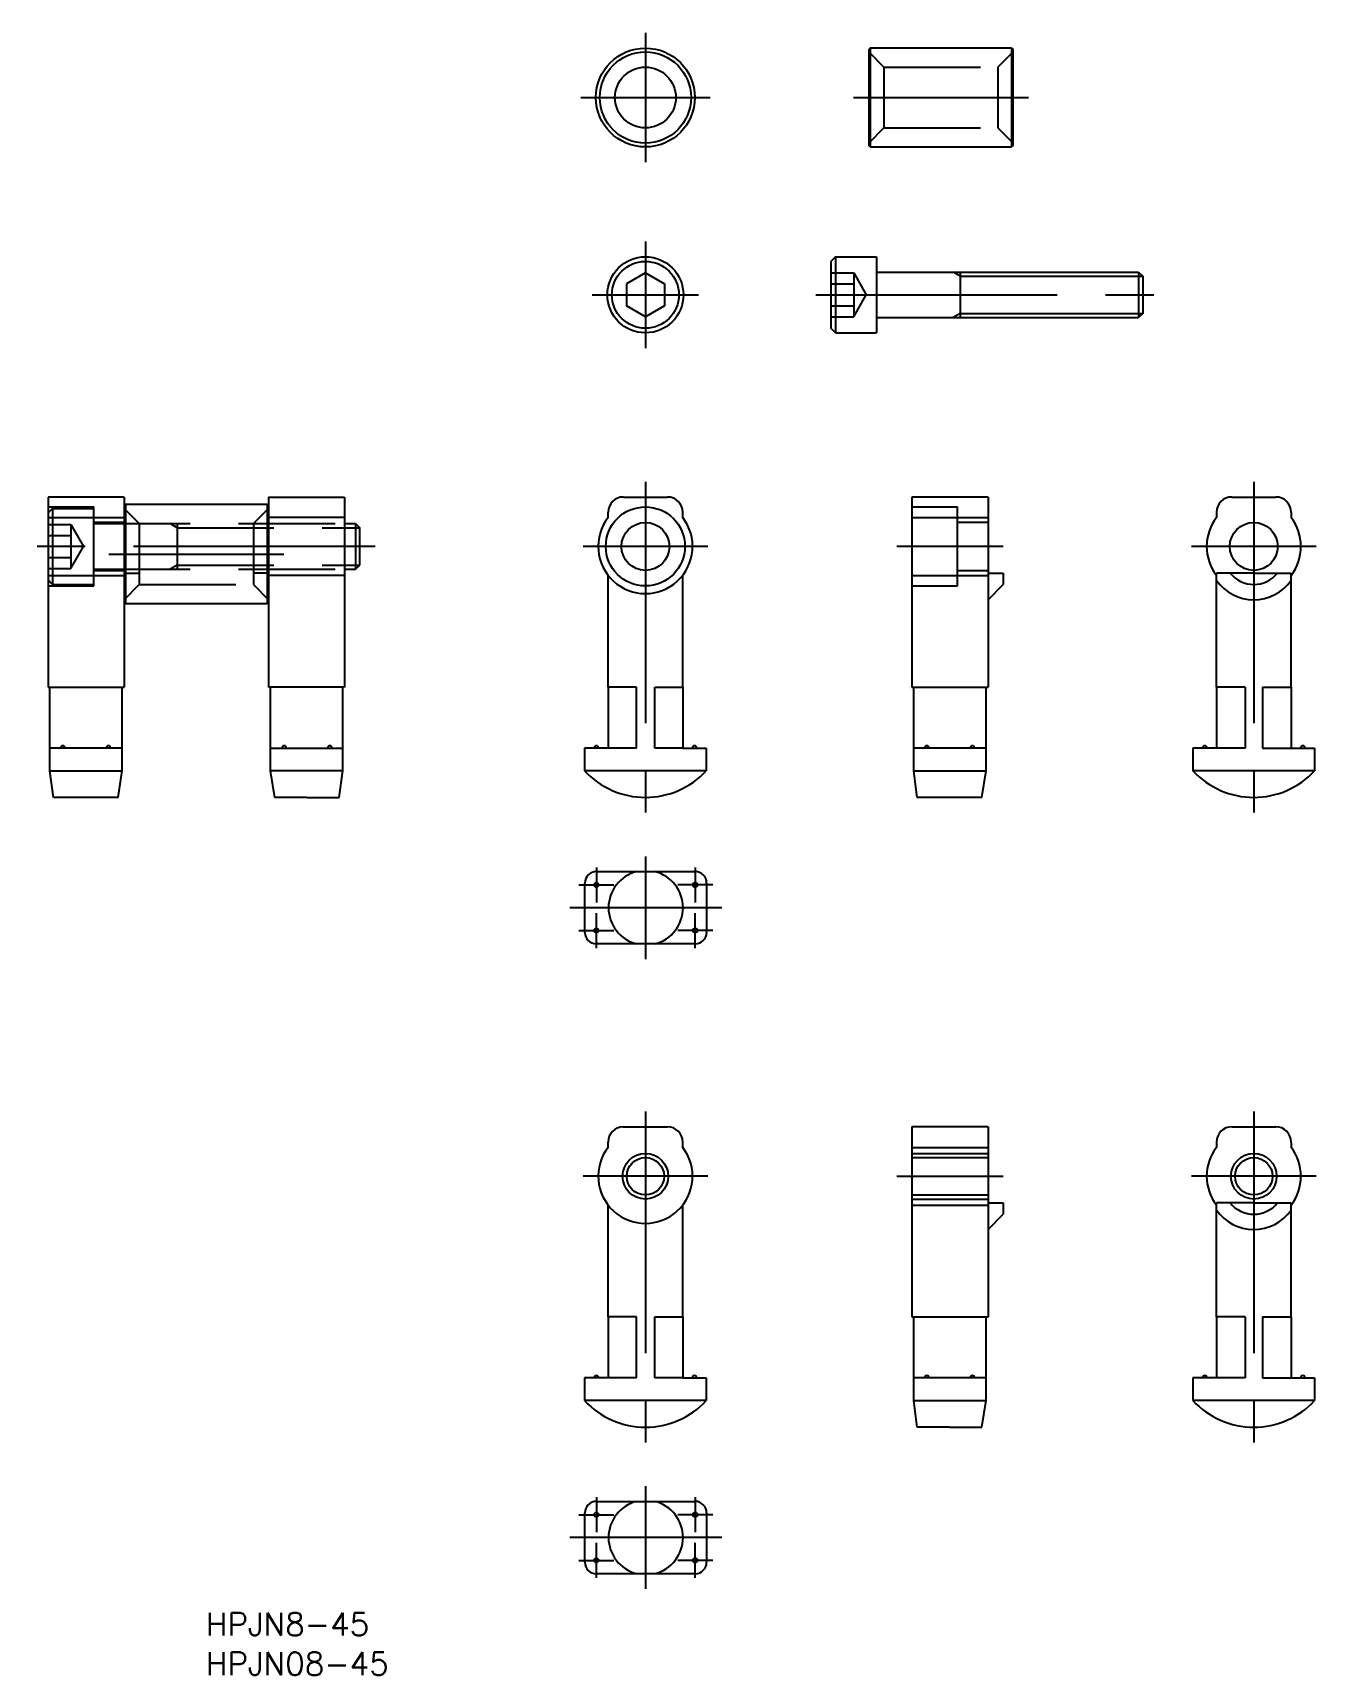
# Model space of a CAD drawing. Extents: x -81 to 88, y -18 to 198.
import ezdxf

# ---------------------------------------------------------------- set-up
doc = ezdxf.new("R2010")
doc.units = 0
doc.linetypes.add('CENTER', pattern=[50.8, 31.75, -6.35, 6.35, -6.35])
doc.linetypes.add('DASHED', pattern=[19.05, 12.7, -6.35])
doc.layers.get('0').update_dxf_attribs({"linetype": 'CONTINUOUS'})
doc.layers.add('CENTER', color=1, linetype='CENTER')
doc.styles.get("Standard").update_dxf_attribs({"font": 'txt.shx', "height": 3, "bigfont": 'bigfont.shx'})

msp = doc.modelspace()

# ---------------------------------------------------------------- linework, layer by layer
at = {"color": 7, "linetype": 'CONTINUOUS'}
for p, q in [((29.56, 195.82), (29.36, 195.62)), ((29.36, 195.62), (29.36, 183.02)), ((29.56, 195.82), (29.56, 182.82)), ((48.16, 195.82), (29.56, 195.82)), ((48.16, 195.82), (48.16, 182.82)), ((48.16, 195.82), (48.36, 195.62)), ((48.36, 183.02), (48.36, 195.62)), ((29.56, 182.82), (29.36, 183.02)), ((29.56, 182.82), (48.16, 182.82)), ((48.16, 182.82), (48.36, 183.02)), ((0, 166.27), (-2.5, 164.82)), ((0, 166.27), (2.5, 164.82)), ((24.99, 168.38), (24.39, 167.78)), ((24.39, 167.78), (24.39, 158.98)), ((24.99, 168.38), (30.39, 168.38)), ((24.99, 168.38), (24.99, 158.38)), ((26.34, 168.38), (26.34, 168.38)), ((27.69, 168.38), (27.69, 168.38)), ((30.39, 168.38), (30.39, 158.38)), ((30.39, 166.38), (64.84, 166.38)), ((41.39, 166.38), (41.39, 160.38)), ((64.84, 166.38), (65.39, 165.84)), ((64.84, 166.38), (64.84, 160.38)), ((-2.5, 164.82), (-2.5, 161.94)), ((2.5, 164.82), (2.5, 161.94)), ((65.39, 165.84), (65.39, 160.92)), ((0, 160.49), (-2.5, 161.94)), ((2.5, 161.94), (0, 160.49)), ((30.39, 160.38), (64.84, 160.38)), ((65.39, 160.92), (64.84, 160.38)), ((24.99, 158.38), (24.39, 158.98)), ((24.99, 158.38), (30.39, 158.38)), ((-78.55, 136.8), (-78.55, 111.8)), ((-68.55, 136.8), (-78.55, 136.8)), ((-68.55, 136.8), (-68.55, 111.8)), ((-49.55, 136.8), (-49.55, 111.8)), ((-49.55, 136.8), (-39.55, 136.8)), ((-39.55, 136.8), (-39.55, 111.8)), ((-2.9, 136.8), (2.9, 136.8)), ((35.05, 136.8), (35.05, 111.8)), ((45.05, 136.8), (35.05, 136.8)), ((45.05, 136.8), (45.05, 111.8)), ((77.1, 136.8), (82.9, 136.8)), ((-78.55, 134.1), (-68.55, 134.1)), ((-68.35, 135.8), (-68.55, 135.6)), ((-68.55, 135.6), (-68.55, 123)), ((-68.35, 135.8), (-68.35, 122.8)), ((-49.75, 135.8), (-68.35, 135.8)), ((-49.75, 135.8), (-49.75, 122.8)), ((-49.75, 135.8), (-49.55, 135.6)), ((-49.55, 123), (-49.55, 135.6)), ((-39.55, 134.1), (-49.55, 134.1)), ((-4.9, 134.1), (-4.9, 134.8)), ((4.9, 134.1), (4.9, 134.8)), ((35.05, 134.1), (45.05, 134.1)), ((75.1, 134.75), (75.1, 134.1)), ((84.9, 134.75), (84.9, 134.1)), ((-39.55, 133.3), (-38.1, 133.3)), ((-38.1, 133.3), (-38.1, 127.3)), ((-38.1, 133.3), (-37.55, 132.75)), ((-37.55, 127.85), (-37.55, 132.75)), ((-38.1, 127.3), (-37.55, 127.85)), ((-78.55, 126.5), (-68.55, 126.5)), ((-39.55, 126.5), (-49.55, 126.5)), ((-39.55, 127.3), (-38.1, 127.3)), ((-4.9, 111.8), (-4.9, 126.5)), ((4.9, 111.8), (4.9, 126.5)), ((35.05, 126.5), (45.05, 126.5)), ((45.05, 126.8), (47.05, 126.8)), ((45.05, 123.3), (47.05, 125.3)), ((47.05, 126.8), (47.05, 125.3)), ((75.1, 111.8), (75.1, 126.8)), ((80, 126.8), (75.1, 126.8)), ((80, 126.8), (84.9, 126.8)), ((84.9, 111.8), (84.9, 126.8)), ((-68.35, 122.8), (-68.55, 123)), ((-68.35, 122.8), (-49.75, 122.8)), ((-49.75, 122.8), (-49.55, 123)), ((-78.55, 111.8), (-68.55, 111.8)), ((-78.3, 100.8), (-78.3, 111.8)), ((-68.8, 100.8), (-68.8, 111.8)), ((-39.55, 111.8), (-49.55, 111.8)), ((-49.3, 100.8), (-49.3, 111.8)), ((-39.8, 100.8), (-39.8, 111.8)), ((-1.15, 111.8), (-4.9, 111.8)), ((-4.9, 111.8), (-4.9, 103.8)), ((-1.15, 103.8), (-1.15, 111.8)), ((1.25, 111.8), (4.9, 111.8)), ((1.25, 103.8), (1.25, 111.8)), ((4.9, 111.8), (4.9, 103.8)), ((35.05, 111.8), (45.05, 111.8)), ((35.3, 100.8), (35.3, 111.8)), ((44.8, 100.8), (44.8, 111.8)), ((78.85, 111.8), (75.1, 111.8)), ((75.1, 111.8), (75.1, 103.8)), ((78.85, 111.8), (78.85, 103.8)), ((81.15, 111.8), (84.9, 111.8)), ((81.15, 111.8), (81.15, 103.8)), ((84.9, 111.8), (84.9, 103.85)), ((-68.8, 103.8), (-78.3, 103.8)), ((-49.3, 103.8), (-39.8, 103.8)), ((-8, 103.8), (-8, 100.8)), ((-4.9, 103.8), (-8, 103.8)), ((-1.15, 103.8), (-4.9, 103.8)), ((4.9, 103.8), (1.25, 103.8)), ((4.9, 103.8), (8, 103.8)), ((8, 103.8), (8, 100.8)), ((44.8, 103.8), (35.3, 103.8)), ((72, 103.8), (72, 100.8)), ((75.1, 103.8), (72, 103.8)), ((78.85, 103.8), (75.1, 103.8)), ((81.15, 103.8), (84.9, 103.8)), ((84.9, 103.8), (88, 103.8)), ((88, 103.8), (88, 100.8)), ((-78.3, 100.8), (-68.8, 100.8)), ((-77.85, 97.3), (-78.3, 100.8)), ((-69.35, 97.3), (-68.8, 100.8)), ((-39.8, 100.8), (-49.3, 100.8)), ((-48.75, 97.3), (-49.3, 100.8)), ((-40.25, 97.3), (-39.8, 100.8)), ((8, 100.8), (-8, 100.8)), ((35.75, 97.3), (35.3, 100.8)), ((35.3, 100.8), (44.8, 100.8)), ((44.25, 97.3), (44.8, 100.8)), ((88, 100.8), (72, 100.8)), ((-69.35, 97.3), (-77.85, 97.3)), ((-44.5, 97.3), (-48.75, 97.3)), ((-44.5, 97.3), (-40.25, 97.3)), ((44.25, 97.3), (35.75, 97.3)), ((-6.45, 87.55), (6.55, 87.55)), ((-7.95, 79.55), (-7.95, 86.05)), ((8.05, 86.05), (8.05, 79.55)), ((6.55, 78.05), (-6.45, 78.05)), ((-2.95, 54), (2.9, 54)), ((35.05, 54), (35.05, 29)), ((45.05, 54), (35.05, 54)), ((45.05, 54), (45.05, 29)), ((77.1, 54), (82.9, 54)), ((-4.9, 51.3), (-4.9, 52)), ((4.9, 51.3), (4.9, 52)), ((75.1, 51.95), (75.1, 51.3)), ((84.9, 51.95), (84.9, 51.3)), ((35.05, 51.3), (45.05, 51.3)), ((-4.9, 29), (-4.9, 43.7)), ((4.9, 29), (4.9, 43.7)), ((35.05, 43.7), (45.05, 43.7)), ((45.05, 44), (47.05, 44)), ((47.05, 44), (47.05, 42.5)), ((75.1, 29), (75.1, 44)), ((80, 44), (75.1, 44)), ((80, 44), (84.9, 44)), ((84.9, 29), (84.9, 44)), ((45.05, 40.5), (47.05, 42.5)), ((-1.15, 29), (-4.9, 29)), ((-4.9, 29), (-4.9, 21)), ((-1.15, 21), (-1.15, 29)), ((1.25, 29), (4.9, 29)), ((1.25, 21), (1.25, 29)), ((4.9, 29), (4.9, 21)), ((35.05, 29), (45.05, 29)), ((35.3, 18), (35.3, 29)), ((44.8, 18), (44.8, 29)), ((78.85, 29), (75.1, 29)), ((75.1, 29), (75.1, 21)), ((78.85, 29), (78.85, 21)), ((81.15, 29), (84.9, 29)), ((81.15, 29), (81.15, 21)), ((84.9, 29), (84.9, 21.05)), ((-8, 21), (-8, 18)), ((-4.9, 21), (-8, 21)), ((-1.15, 21), (-4.9, 21)), ((4.9, 21), (1.25, 21)), ((4.9, 21), (8, 21)), ((8, 21), (8, 18)), ((44.8, 21), (35.3, 21)), ((72, 21), (72, 18)), ((75.1, 21), (72, 21)), ((78.85, 21), (75.1, 21)), ((81.15, 21), (84.9, 21)), ((84.9, 21), (88, 21)), ((88, 21), (88, 18)), ((8, 18), (-8, 18)), ((35.75, 14.5), (35.3, 18)), ((35.3, 18), (44.8, 18)), ((44.25, 14.5), (44.8, 18)), ((88, 18), (72, 18)), ((40, 14.5), (35.75, 14.5)), ((40, 14.5), (44.25, 14.5)), ((-6.45, 4.75), (6.55, 4.75)), ((-7.95, -3.25), (-7.95, 3.25)), ((8.05, 3.25), (8.05, -3.25)), ((6.55, -4.75), (-6.45, -4.75))]:
    msp.add_line(p, q, dxfattribs=at)
at = {"color": 3, "linetype": 'DASHED'}
for p, q in [((29.36, 195.32), (31.36, 193.32)), ((48.36, 195.32), (46.36, 193.32)), ((31.36, 193.32), (31.36, 185.32)), ((31.36, 193.32), (46.36, 193.32)), ((46.36, 193.32), (46.36, 185.32)), ((31.36, 185.32), (29.36, 183.32)), ((31.36, 185.32), (46.36, 185.32)), ((46.36, 185.32), (48.36, 183.32)), ((24.39, 166.27), (27.39, 166.27)), ((27.39, 166.27), (27.39, 160.49)), ((27.39, 166.27), (29.05, 163.38)), ((24.39, 164.82), (27.39, 164.82)), ((24.39, 161.94), (27.39, 161.94)), ((27.39, 160.49), (29.05, 163.38)), ((24.39, 160.49), (27.39, 160.49)), ((-78.55, 135.5), (-72.55, 135.5)), ((-77.95, 135.3), (-78.55, 134.7)), ((-77.95, 135.3), (-77.95, 125.3)), ((-77.95, 135.3), (-72.55, 135.3)), ((-76.6, 135.3), (-76.6, 135.3)), ((-75.25, 135.3), (-75.25, 135.3)), ((-72.55, 125.1), (-72.55, 135.5)), ((-68.55, 135.3), (-66.55, 133.3)), ((-49.55, 135.3), (-51.55, 133.3)), ((35.05, 135.5), (41.05, 135.5)), ((41.05, 125.1), (41.05, 135.5)), ((-78.55, 133.19), (-75.55, 133.19)), ((-78.55, 131.75), (-75.55, 131.75)), ((-75.55, 133.19), (-73.88, 130.3)), ((-75.55, 133.19), (-75.55, 127.42)), ((-68.55, 133.45), (-72.55, 133.45)), ((-72.55, 133.3), (-39.55, 133.3)), ((-66.55, 133.3), (-66.55, 125.3)), ((-61.55, 132.75), (-62.5, 133.3)), ((-61.55, 133.3), (-61.55, 127.3)), ((-61.55, 132.75), (-39.55, 132.75)), ((-51.55, 133.3), (-51.55, 125.3)), ((45.05, 133.45), (41.05, 133.45)), ((-75.55, 127.42), (-73.88, 130.3)), ((-78.55, 128.86), (-75.55, 128.86)), ((-78.55, 127.42), (-75.55, 127.42)), ((-61.55, 127.85), (-62.5, 127.3)), ((-61.55, 127.85), (-39.55, 127.85)), ((-77.95, 125.3), (-78.55, 125.9)), ((-77.95, 125.3), (-72.55, 125.3)), ((-72.55, 127.3), (-39.55, 127.3)), ((-72.55, 127.15), (-68.55, 127.15)), ((-68.55, 126.8), (-66.55, 126.8)), ((-68.55, 123.3), (-66.55, 125.3)), ((-66.55, 125.3), (-51.55, 125.3)), ((-49.55, 126.8), (-51.55, 126.8)), ((-51.55, 125.3), (-49.55, 123.3)), ((41.05, 127.15), (45.05, 127.15)), ((-78.55, 125.1), (-72.55, 125.1)), ((35.05, 125.1), (41.05, 125.1)), ((35.05, 50.5), (45.05, 50.5)), ((35.05, 49.96), (45.05, 49.96)), ((35.05, 45.04), (45.05, 45.04)), ((35.05, 44.5), (45.05, 44.5))]:
    msp.add_line(p, q, dxfattribs=at)
at = {"color": 3, "linetype": 'CONTINUOUS'}
for p, q in [((41.39, 165.84), (40.45, 166.38)), ((41.39, 165.84), (65.39, 165.84)), ((41.39, 160.92), (40.45, 160.38)), ((41.39, 160.92), (65.39, 160.92)), ((-39.55, 132.75), (-37.55, 132.75)), ((-39.55, 127.85), (-37.55, 127.85))]:
    msp.add_line(p, q, dxfattribs=at)
at = {"color": 7, "linetype": 'CONTINUOUS'}
for centre, radius in [((0, 189.32), 6.5), ((0, 189.32), 6), ((0, 189.32), 4), ((0, 163.38), 5), ((0, 163.38), 4.4), ((0, 130.3), 5.2), ((0, 130.3), 3.15), ((80, 130.3), 3.15), ((-6.45, 85.8), 0.3), ((6.55, 85.8), 0.3), ((-6.45, 79.8), 0.3), ((6.55, 79.8), 0.3), ((0, 47.5), 2.46), ((80, 47.5), 2.46), ((-6.45, 3), 0.3), ((6.55, 3), 0.3), ((-6.45, -3), 0.3), ((6.55, -3), 0.3)]:
    msp.add_circle(centre, radius, dxfattribs=at)
at = {"color": 3, "linetype": 'CONTINUOUS'}
for centre in [(0, 47.5), (80, 47.5)]:
    msp.add_circle(centre, 3, dxfattribs=at)
at = {"color": 7, "linetype": 'CONTINUOUS'}
for centre, radius, start, end in [((-2.9, 134.8), 2, 90, 180), ((2.9, 134.8), 2, 0, 90), ((77.1, 134.8), 2, 90, 180), ((82.9, 134.8), 2, 0, 90), ((0, 130.3), 6.2, 142.2157, 37.7843), ((80, 130.3), 6.2, 142.2, 217.8), ((80, 130.3), 6.2, 322.2, 37.8), ((80, 129.3), 6, 215.3, 324.7), ((80, 129.3), 4, 218.7, 321.3), ((-76.6, 103.8), 0.3, 0, 180), ((-70.6, 103.8), 0.3, 0, 180), ((-47.5, 103.8), 0.3, 0, 180), ((-41.5, 103.8), 0.3, 0, 180), ((-6.45, 103.8), 0.3, 0, 180), ((6.45, 103.8), 0.3, 0, 180), ((37, 103.8), 0.3, 0, 180), ((43, 103.8), 0.3, 0, 180), ((73.55, 103.8), 0.3, 0, 180), ((86.45, 103.8), 0.3, 0, 180), ((0, 108.2), 10.89, 222.7412, 317.2588), ((80, 108.2), 10.89, 222.7412, 317.2588), ((-6.45, 86.05), 1.5, 89.9, 180.1), ((0.05, 82.8), 4.9, 104.2, 255.7), ((0.05, 82.8), 4.9, 284.3, 75.8), ((6.55, 86.05), 1.5, 0, 90), ((-6.45, 79.55), 1.5, 180.3, 270), ((6.55, 79.55), 1.5, 270.5, 0.1), ((-2.9, 52), 2, 91.2, 180), ((2.9, 52), 2, 0, 90), ((77.1, 52), 2, 90, 180), ((82.9, 52), 2, 0, 90), ((0, 47.5), 6.2, 142.2157, 37.7843), ((80, 47.5), 6.2, 142.2, 217.8), ((80, 47.5), 6.2, 322.2, 37.8), ((80, 46.5), 4, 218.7, 321.3), ((80, 46.5), 6, 215.3, 324.7), ((-6.45, 21), 0.3, 0, 180), ((6.45, 21), 0.3, 0, 180), ((37, 21), 0.3, 0, 180), ((43, 21), 0.3, 0, 180), ((73.55, 21), 0.3, 0, 180), ((86.45, 21), 0.3, 0, 180), ((0, 25.39), 10.89, 222.7412, 317.2588), ((80, 25.39), 10.89, 222.7412, 317.2588), ((-6.45, 3.25), 1.5, 89.9, 180.1), ((0.05, 0), 4.9, 104.2, 255.7), ((0.05, 0), 4.9, 284.3, 75.8), ((6.55, 3.25), 1.5, 0, 90), ((-6.45, -3.25), 1.5, 180.3, 270), ((6.55, -3.25), 1.5, 270.5, 0.1)]:
    msp.add_arc(centre, radius, start, end, dxfattribs=at)
at = {"layer": 'CENTER', "color": 1, "linetype": 'CENTER'}
for p, q in [((0, 197.82), (0, 180.82)), ((-8.5, 189.32), (8.5, 189.32)), ((27.36, 189.32), (50.36, 189.32)), ((0, 170.38), (0, 156.38)), ((-7, 163.38), (7, 163.38)), ((22.39, 163.38), (67.39, 163.38)), ((0, 138.8), (0, 95.3)), ((80, 138.8), (80, 95.3)), ((-35.55, 130.3), (-80.55, 130.3)), ((8.2, 130.3), (-8.2, 130.3)), ((47.05, 130.3), (33.05, 130.3)), ((88.2, 130.3), (71.8, 130.3)), ((-70.55, 129.3), (-47.55, 129.3)), ((0, 89.55), (0, 76.05)), ((-6.45, 88.1), (-6.45, 83.5)), ((6.55, 88.1), (6.55, 83.5)), ((-8.75, 85.8), (-4.15, 85.8)), ((8.85, 85.8), (4.25, 85.8)), ((10.05, 82.8), (-9.95, 82.8)), ((-6.45, 77.5), (-6.45, 82.1)), ((6.55, 77.5), (6.55, 82.1)), ((-8.75, 79.8), (-4.15, 79.8)), ((8.85, 79.8), (4.25, 79.8)), ((0, 56), (0, 12.5)), ((80, 56), (80, 12.5)), ((8.2, 47.5), (-8.2, 47.5)), ((33.05, 47.5), (47.05, 47.5)), ((88.2, 47.5), (71.8, 47.5)), ((0, 6.75), (0, -6.75)), ((-6.45, 5.3), (-6.45, 0.7)), ((6.55, 5.3), (6.55, 0.7)), ((-8.75, 3), (-4.15, 3)), ((8.85, 3), (4.25, 3)), ((10.05, 0), (-9.95, 0)), ((-6.45, -5.3), (-6.45, -0.7)), ((6.55, -5.3), (6.55, -0.7)), ((-8.75, -3), (-4.15, -3)), ((8.85, -3), (4.25, -3))]:
    msp.add_line(p, q, dxfattribs=at)

# ---------------------------------------------------------------- texts
at = {"color": 7, "linetype": 'CONTINUOUS'}
for s, p in [('HPJN8-45', (-57.78, -12.9)), ('HPJN08-45', (-57.78, -18.09))]:
    msp.add_text(s, height=3, dxfattribs=at).set_placement(p)

doc.saveas('drawing.dxf')
